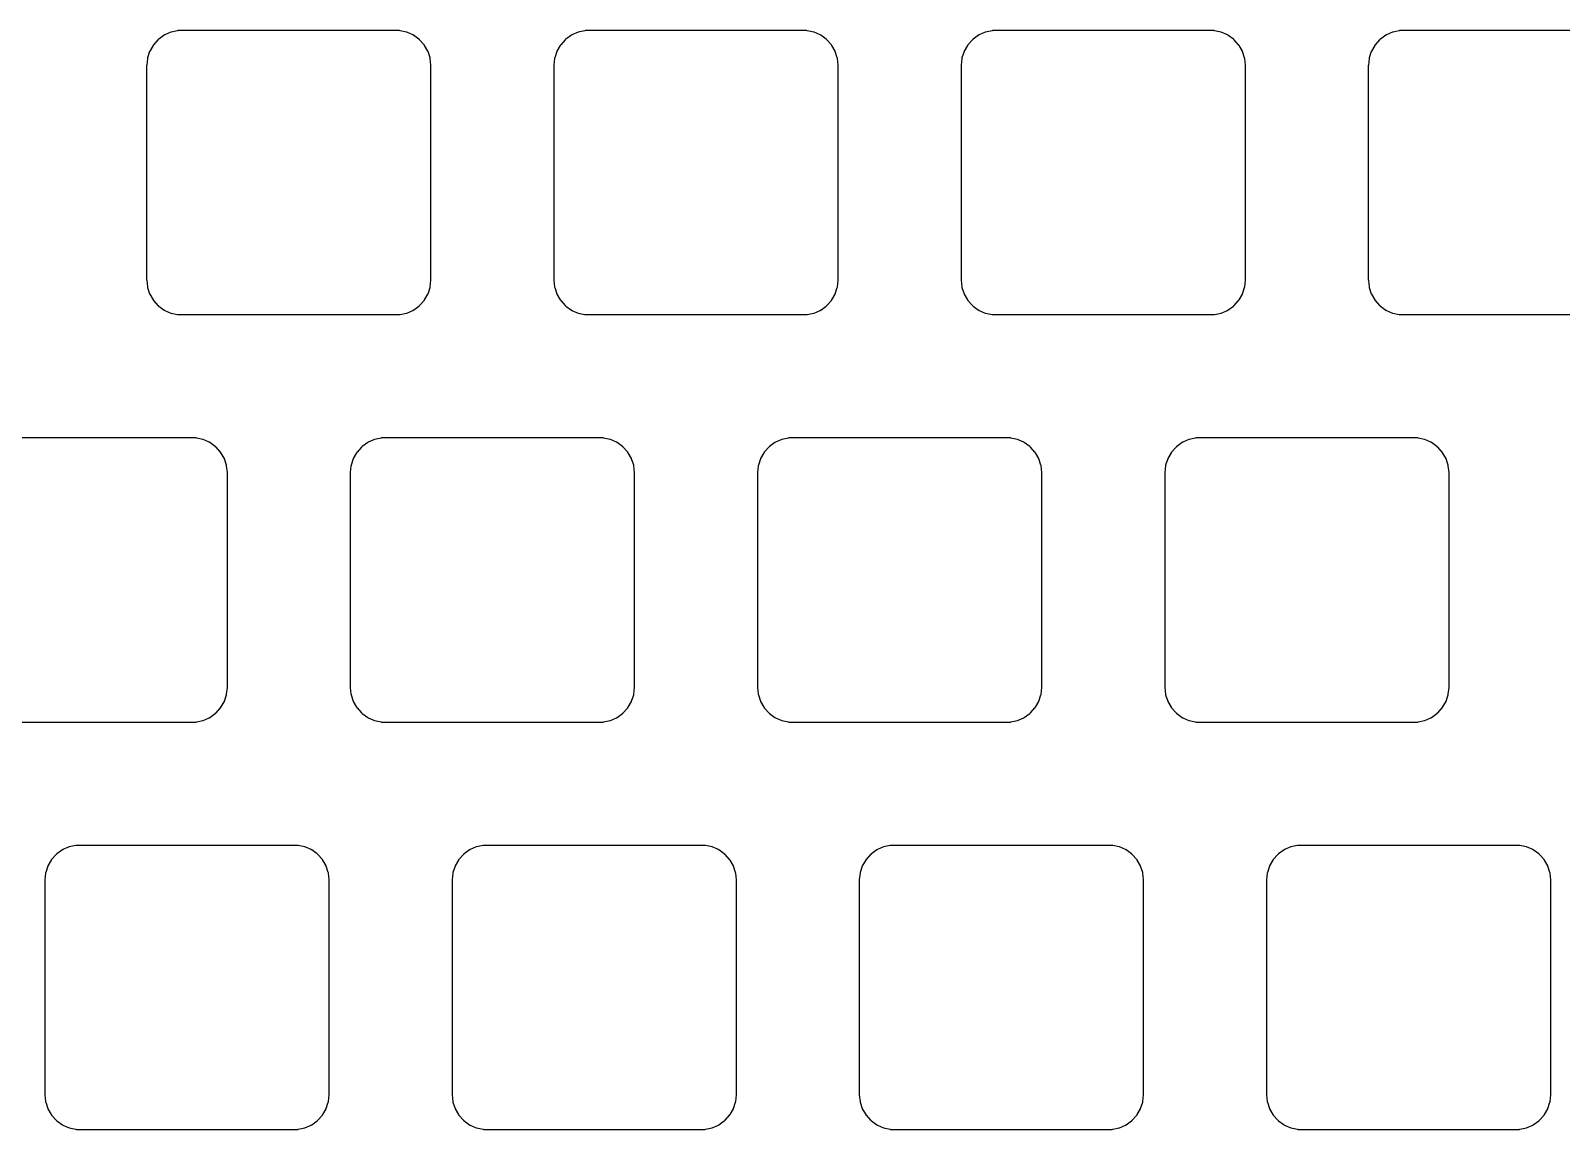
# Model space of a CAD drawing. Header units: metres. Extents: x -16 to 249, y -82 to 7.
# Drawn here: x 45 to 116.4, y -44.1 to 7.1 of the extents above; entities that cross this region are included whole.
import ezdxf

# ---------------------------------------------------------------- set-up
doc = ezdxf.new("R2010")
doc.units = ezdxf.units.M

msp = doc.modelspace()

# ---------------------------------------------------------------- linework, layer by layer
for p, q in [((50.6651, 6.43571), (50.5083, 6.16414)), ((50.6745, 6.45202), (50.6651, 6.43571)), ((50.679, 6.45977), (50.6745, 6.45202)), ((50.685, 6.46642), (50.679, 6.45977)), ((50.8948, 6.69945), (50.685, 6.46642)), ((50.9074, 6.71344), (50.8948, 6.69945)), ((50.9146, 6.7187), (50.9074, 6.71344)), ((50.9299, 6.72977), (50.9146, 6.7187)), ((51.1836, 6.91409), (50.9299, 6.72977)), ((51.2008, 6.92175), (51.1836, 6.91409)), ((51.2089, 6.92539), (51.2008, 6.92175)), ((51.4954, 7.05293), (51.2089, 6.92539)), ((51.5042, 7.05479), (51.4954, 7.05293)), ((51.8109, 7.11999), (51.5042, 7.05479)), ((51.8293, 7.12391), (51.8109, 7.11999)), ((62.1707, 7.12391), (51.8293, 7.12391)), ((62.1891, 7.11999), (62.1707, 7.12391)), ((62.4958, 7.05479), (62.1891, 7.11999)), ((62.5046, 7.05293), (62.4958, 7.05479)), ((62.7911, 6.92539), (62.5046, 7.05293)), ((62.7992, 6.92175), (62.7911, 6.92539)), ((62.8164, 6.91409), (62.7992, 6.92175)), ((63.0701, 6.72977), (62.8164, 6.91409)), ((63.0854, 6.7187), (63.0701, 6.72977)), ((63.0926, 6.71344), (63.0854, 6.7187)), ((63.1052, 6.69945), (63.0926, 6.71344)), ((63.315, 6.46642), (63.1052, 6.69945)), ((63.321, 6.45977), (63.315, 6.46642)), ((63.3255, 6.45202), (63.321, 6.45977)), ((63.3349, 6.43571), (63.3255, 6.45202)), ((63.4917, 6.16414), (63.3349, 6.43571)), ((69.6651, 6.43571), (69.5083, 6.16414)), ((69.6745, 6.45202), (69.6651, 6.43571)), ((69.679, 6.45977), (69.6745, 6.45202)), ((69.685, 6.46642), (69.679, 6.45977)), ((69.8948, 6.69945), (69.685, 6.46642)), ((69.9074, 6.71344), (69.8948, 6.69945)), ((69.9146, 6.7187), (69.9074, 6.71344)), ((69.9299, 6.72977), (69.9146, 6.7187)), ((70.1836, 6.91409), (69.9299, 6.72977)), ((70.2008, 6.92175), (70.1836, 6.91409)), ((70.2089, 6.92539), (70.2008, 6.92175)), ((70.4954, 7.05293), (70.2089, 6.92539)), ((70.5042, 7.05479), (70.4954, 7.05293)), ((70.8109, 7.11999), (70.5042, 7.05479)), ((70.8293, 7.12391), (70.8109, 7.11999)), ((81.1707, 7.12391), (70.8293, 7.12391)), ((81.1891, 7.11999), (81.1707, 7.12391)), ((81.4958, 7.05479), (81.1891, 7.11999)), ((81.5046, 7.05293), (81.4958, 7.05479)), ((81.7911, 6.92539), (81.5046, 7.05293)), ((81.7992, 6.92175), (81.7911, 6.92539)), ((81.8164, 6.91409), (81.7992, 6.92175)), ((82.0701, 6.72977), (81.8164, 6.91409)), ((82.0854, 6.7187), (82.0701, 6.72977)), ((82.0926, 6.71344), (82.0854, 6.7187)), ((82.1052, 6.69945), (82.0926, 6.71344)), ((82.315, 6.46642), (82.1052, 6.69945)), ((82.321, 6.45977), (82.315, 6.46642)), ((82.3255, 6.45202), (82.321, 6.45977)), ((82.3349, 6.43571), (82.3255, 6.45202)), ((82.4917, 6.16414), (82.3349, 6.43571)), ((88.6651, 6.43571), (88.5083, 6.16414)), ((88.6745, 6.45202), (88.6651, 6.43571)), ((88.679, 6.45977), (88.6745, 6.45202)), ((88.685, 6.46642), (88.679, 6.45977)), ((88.8948, 6.69945), (88.685, 6.46642)), ((88.9074, 6.71344), (88.8948, 6.69945)), ((88.9146, 6.7187), (88.9074, 6.71344)), ((88.9299, 6.72977), (88.9146, 6.7187)), ((89.1836, 6.91409), (88.9299, 6.72977)), ((89.2008, 6.92175), (89.1836, 6.91409)), ((89.2089, 6.92539), (89.2008, 6.92175)), ((89.4954, 7.05293), (89.2089, 6.92539)), ((89.5042, 7.05479), (89.4954, 7.05293)), ((89.8109, 7.11999), (89.5042, 7.05479)), ((89.8293, 7.12391), (89.8109, 7.11999)), ((100.171, 7.12391), (89.8293, 7.12391)), ((100.189, 7.11999), (100.171, 7.12391)), ((100.496, 7.05479), (100.189, 7.11999)), ((100.505, 7.05293), (100.496, 7.05479)), ((100.791, 6.92539), (100.505, 7.05293)), ((100.799, 6.92175), (100.791, 6.92539)), ((100.816, 6.91409), (100.799, 6.92175)), ((101.07, 6.72977), (100.816, 6.91409)), ((101.085, 6.7187), (101.07, 6.72977)), ((101.093, 6.71344), (101.085, 6.7187)), ((101.105, 6.69945), (101.093, 6.71344)), ((101.315, 6.46642), (101.105, 6.69945)), ((101.321, 6.45977), (101.315, 6.46642)), ((101.325, 6.45202), (101.321, 6.45977)), ((101.335, 6.43571), (101.325, 6.45202)), ((101.492, 6.16414), (101.335, 6.43571)), ((107.665, 6.43571), (107.508, 6.16414)), ((107.675, 6.45202), (107.665, 6.43571)), ((107.679, 6.45977), (107.675, 6.45202)), ((107.685, 6.46642), (107.679, 6.45977)), ((107.895, 6.69945), (107.685, 6.46642)), ((107.907, 6.71344), (107.895, 6.69945)), ((107.915, 6.7187), (107.907, 6.71344)), ((107.93, 6.72977), (107.915, 6.7187)), ((108.184, 6.91409), (107.93, 6.72977)), ((108.201, 6.92175), (108.184, 6.91409)), ((108.209, 6.92539), (108.201, 6.92175)), ((108.495, 7.05293), (108.209, 6.92539)), ((108.504, 7.05479), (108.495, 7.05293)), ((108.811, 7.11999), (108.504, 7.05479)), ((108.829, 7.12391), (108.811, 7.11999)), ((119.171, 7.12391), (108.829, 7.12391)), ((50.4009, 5.82077), (50.3681, 5.5089)), ((50.4028, 5.83949), (50.4009, 5.82077)), ((50.4086, 5.85739), (50.4028, 5.83949)), ((50.5056, 6.15563), (50.4086, 5.85739)), ((50.5083, 6.16414), (50.5056, 6.15563)), ((63.4944, 6.15563), (63.4917, 6.16414)), ((63.5914, 5.85739), (63.4944, 6.15563)), ((63.5972, 5.83949), (63.5914, 5.85739)), ((63.5991, 5.82077), (63.5972, 5.83949)), ((63.6319, 5.5089), (63.5991, 5.82077)), ((69.4009, 5.82077), (69.3681, 5.5089)), ((69.4028, 5.83949), (69.4009, 5.82077)), ((69.4086, 5.85739), (69.4028, 5.83949)), ((69.5056, 6.15563), (69.4086, 5.85739)), ((69.5083, 6.16414), (69.5056, 6.15563)), ((82.4944, 6.15563), (82.4917, 6.16414)), ((82.5914, 5.85739), (82.4944, 6.15563)), ((82.5972, 5.83949), (82.5914, 5.85739)), ((82.5991, 5.82077), (82.5972, 5.83949)), ((82.6319, 5.5089), (82.5991, 5.82077)), ((88.4009, 5.82077), (88.3681, 5.5089)), ((88.4028, 5.83949), (88.4009, 5.82077)), ((88.4086, 5.85739), (88.4028, 5.83949)), ((88.5056, 6.15563), (88.4086, 5.85739)), ((88.5083, 6.16414), (88.5056, 6.15563)), ((101.494, 6.15563), (101.492, 6.16414)), ((101.591, 5.85739), (101.494, 6.15563)), ((101.597, 5.83949), (101.591, 5.85739)), ((101.599, 5.82077), (101.597, 5.83949)), ((101.632, 5.5089), (101.599, 5.82077)), ((107.401, 5.82077), (107.368, 5.5089)), ((107.403, 5.83949), (107.401, 5.82077)), ((107.409, 5.85739), (107.403, 5.83949)), ((107.506, 6.15563), (107.409, 5.85739)), ((107.508, 6.16414), (107.506, 6.15563)), ((50.3681, 5.5089), (50.3671, 5.5)), ((50.3671, 5.5), (50.3671, -4.5)), ((63.6329, 5.5), (63.6319, 5.5089)), ((63.6329, -4.5), (63.6329, 5.5)), ((69.3681, 5.5089), (69.3671, 5.5)), ((69.3671, 5.5), (69.3671, -4.5)), ((82.6329, 5.5), (82.6319, 5.5089)), ((82.6329, -4.5), (82.6329, 5.5)), ((88.3681, 5.5089), (88.3671, 5.5)), ((88.3671, 5.5), (88.3671, -4.5)), ((101.633, 5.5), (101.632, 5.5089)), ((101.633, -4.5), (101.633, 5.5)), ((107.368, 5.5089), (107.367, 5.5)), ((107.367, 5.5), (107.367, -4.5)), ((50.3671, -4.5), (50.3681, -4.5089)), ((50.3681, -4.5089), (50.4009, -4.82077)), ((50.4009, -4.82077), (50.4028, -4.83949)), ((50.4028, -4.83949), (50.4086, -4.85739)), ((50.4086, -4.85739), (50.5056, -5.15563)), ((63.4944, -5.15563), (63.5914, -4.85739)), ((63.5914, -4.85739), (63.5972, -4.83949)), ((63.5972, -4.83949), (63.5991, -4.82077)), ((63.5991, -4.82077), (63.6319, -4.5089)), ((63.6319, -4.5089), (63.6329, -4.5)), ((69.3671, -4.5), (69.3681, -4.5089)), ((69.3681, -4.5089), (69.4009, -4.82077)), ((69.4009, -4.82077), (69.4028, -4.83949)), ((69.4028, -4.83949), (69.4086, -4.85739)), ((69.4086, -4.85739), (69.5056, -5.15563)), ((82.4944, -5.15563), (82.5914, -4.85739)), ((82.5914, -4.85739), (82.5972, -4.83949)), ((82.5972, -4.83949), (82.5991, -4.82077)), ((82.5991, -4.82077), (82.6319, -4.5089)), ((82.6319, -4.5089), (82.6329, -4.5)), ((88.3671, -4.5), (88.3681, -4.5089)), ((88.3681, -4.5089), (88.4009, -4.82077)), ((88.4009, -4.82077), (88.4028, -4.83949)), ((88.4028, -4.83949), (88.4086, -4.85739)), ((88.4086, -4.85739), (88.5056, -5.15563)), ((101.494, -5.15563), (101.591, -4.85739)), ((101.591, -4.85739), (101.597, -4.83949)), ((101.597, -4.83949), (101.599, -4.82077)), ((101.599, -4.82077), (101.632, -4.5089)), ((101.632, -4.5089), (101.633, -4.5)), ((107.367, -4.5), (107.368, -4.5089)), ((107.368, -4.5089), (107.401, -4.82077)), ((107.401, -4.82077), (107.403, -4.83949)), ((107.403, -4.83949), (107.409, -4.85739)), ((107.409, -4.85739), (107.506, -5.15563)), ((50.5056, -5.15563), (50.5083, -5.16414)), ((50.5083, -5.16414), (50.6651, -5.43571)), ((50.6651, -5.43571), (50.6745, -5.45202)), ((50.6745, -5.45202), (50.679, -5.45977)), ((50.679, -5.45977), (50.685, -5.46642)), ((50.685, -5.46642), (50.8948, -5.69945)), ((50.8948, -5.69945), (50.9074, -5.71344)), ((50.9074, -5.71344), (50.9146, -5.7187)), ((63.0854, -5.7187), (63.0926, -5.71344)), ((63.0926, -5.71344), (63.1052, -5.69945)), ((63.1052, -5.69945), (63.315, -5.46642)), ((63.315, -5.46642), (63.321, -5.45977)), ((63.321, -5.45977), (63.3255, -5.45202)), ((63.3255, -5.45202), (63.3349, -5.43571)), ((63.3349, -5.43571), (63.4917, -5.16414)), ((63.4917, -5.16414), (63.4944, -5.15563)), ((69.5056, -5.15563), (69.5083, -5.16414)), ((69.5083, -5.16414), (69.6651, -5.43571)), ((69.6651, -5.43571), (69.6745, -5.45202)), ((69.6745, -5.45202), (69.679, -5.45977)), ((69.679, -5.45977), (69.685, -5.46642)), ((69.685, -5.46642), (69.8948, -5.69945)), ((69.8948, -5.69945), (69.9074, -5.71344)), ((69.9074, -5.71344), (69.9146, -5.7187)), ((82.0854, -5.7187), (82.0926, -5.71344)), ((82.0926, -5.71344), (82.1052, -5.69945)), ((82.1052, -5.69945), (82.315, -5.46642)), ((82.315, -5.46642), (82.321, -5.45977)), ((82.321, -5.45977), (82.3255, -5.45202)), ((82.3255, -5.45202), (82.3349, -5.43571)), ((82.3349, -5.43571), (82.4917, -5.16414)), ((82.4917, -5.16414), (82.4944, -5.15563)), ((88.5056, -5.15563), (88.5083, -5.16414)), ((88.5083, -5.16414), (88.6651, -5.43571)), ((88.6651, -5.43571), (88.6745, -5.45202)), ((88.6745, -5.45202), (88.679, -5.45977)), ((88.679, -5.45977), (88.685, -5.46642)), ((88.685, -5.46642), (88.8948, -5.69945)), ((88.8948, -5.69945), (88.9074, -5.71344)), ((88.9074, -5.71344), (88.9146, -5.7187)), ((101.085, -5.7187), (101.093, -5.71344)), ((101.093, -5.71344), (101.105, -5.69945)), ((101.105, -5.69945), (101.315, -5.46642)), ((101.315, -5.46642), (101.321, -5.45977)), ((101.321, -5.45977), (101.325, -5.45202)), ((101.325, -5.45202), (101.335, -5.43571)), ((101.335, -5.43571), (101.492, -5.16414)), ((101.492, -5.16414), (101.494, -5.15563)), ((107.506, -5.15563), (107.508, -5.16414)), ((107.508, -5.16414), (107.665, -5.43571)), ((107.665, -5.43571), (107.675, -5.45202)), ((107.675, -5.45202), (107.679, -5.45977)), ((107.679, -5.45977), (107.685, -5.46642)), ((107.685, -5.46642), (107.895, -5.69945)), ((107.895, -5.69945), (107.907, -5.71344)), ((107.907, -5.71344), (107.915, -5.7187)), ((50.9146, -5.7187), (50.9299, -5.72977)), ((50.9299, -5.72977), (51.1836, -5.91409)), ((51.1836, -5.91409), (51.2008, -5.92175)), ((51.2008, -5.92175), (51.2089, -5.92539)), ((51.2089, -5.92539), (51.4954, -6.05293)), ((51.4954, -6.05293), (51.5042, -6.05479)), ((51.5042, -6.05479), (51.8109, -6.11999)), ((51.8109, -6.11999), (51.8293, -6.12391)), ((51.8293, -6.12391), (62.1707, -6.12391)), ((62.1707, -6.12391), (62.1891, -6.11999)), ((62.1891, -6.11999), (62.4958, -6.05479)), ((62.4958, -6.05479), (62.5046, -6.05293)), ((62.5046, -6.05293), (62.7911, -5.92539)), ((62.7911, -5.92539), (62.7992, -5.92175)), ((62.7992, -5.92175), (62.8164, -5.91409)), ((62.8164, -5.91409), (63.0701, -5.72977)), ((63.0701, -5.72977), (63.0854, -5.7187)), ((69.9146, -5.7187), (69.9299, -5.72977)), ((69.9299, -5.72977), (70.1836, -5.91409)), ((70.1836, -5.91409), (70.2008, -5.92175)), ((70.2008, -5.92175), (70.2089, -5.92539)), ((70.2089, -5.92539), (70.4954, -6.05293)), ((70.4954, -6.05293), (70.5042, -6.05479)), ((70.5042, -6.05479), (70.8109, -6.11999)), ((70.8109, -6.11999), (70.8293, -6.12391)), ((70.8293, -6.12391), (81.1707, -6.12391)), ((81.1707, -6.12391), (81.1891, -6.11999)), ((81.1891, -6.11999), (81.4958, -6.05479)), ((81.4958, -6.05479), (81.5046, -6.05293)), ((81.5046, -6.05293), (81.7911, -5.92539)), ((81.7911, -5.92539), (81.7992, -5.92175)), ((81.7992, -5.92175), (81.8164, -5.91409)), ((81.8164, -5.91409), (82.0701, -5.72977)), ((82.0701, -5.72977), (82.0854, -5.7187)), ((88.9146, -5.7187), (88.9299, -5.72977)), ((88.9299, -5.72977), (89.1836, -5.91409)), ((89.1836, -5.91409), (89.2008, -5.92175)), ((89.2008, -5.92175), (89.2089, -5.92539)), ((89.2089, -5.92539), (89.4954, -6.05293)), ((89.4954, -6.05293), (89.5042, -6.05479)), ((89.5042, -6.05479), (89.8109, -6.11999)), ((89.8109, -6.11999), (89.8293, -6.12391)), ((89.8293, -6.12391), (100.171, -6.12391)), ((100.171, -6.12391), (100.189, -6.11999)), ((100.189, -6.11999), (100.496, -6.05479)), ((100.496, -6.05479), (100.505, -6.05293)), ((100.505, -6.05293), (100.791, -5.92539)), ((100.791, -5.92539), (100.799, -5.92175)), ((100.799, -5.92175), (100.816, -5.91409)), ((100.816, -5.91409), (101.07, -5.72977)), ((101.07, -5.72977), (101.085, -5.7187)), ((107.915, -5.7187), (107.93, -5.72977)), ((107.93, -5.72977), (108.184, -5.91409)), ((108.184, -5.91409), (108.201, -5.92175)), ((108.201, -5.92175), (108.209, -5.92539)), ((108.209, -5.92539), (108.495, -6.05293)), ((108.495, -6.05293), (108.504, -6.05479)), ((108.504, -6.05479), (108.811, -6.11999)), ((108.811, -6.11999), (108.829, -6.12391)), ((108.829, -6.12391), (119.171, -6.12391)), ((52.6707, -11.8761), (42.3293, -11.8761)), ((52.6891, -11.88), (52.6707, -11.8761)), ((52.9958, -11.9452), (52.6891, -11.88)), ((53.0046, -11.9471), (52.9958, -11.9452)), ((53.2911, -12.0746), (53.0046, -11.9471)), ((53.2992, -12.0783), (53.2911, -12.0746)), ((53.3164, -12.0859), (53.2992, -12.0783)), ((53.5701, -12.2702), (53.3164, -12.0859)), ((60.6836, -12.0859), (60.4299, -12.2702)), ((60.7008, -12.0783), (60.6836, -12.0859)), ((60.7089, -12.0746), (60.7008, -12.0783)), ((60.9954, -11.9471), (60.7089, -12.0746)), ((61.0042, -11.9452), (60.9954, -11.9471)), ((61.3109, -11.88), (61.0042, -11.9452)), ((61.3293, -11.8761), (61.3109, -11.88)), ((71.6707, -11.8761), (61.3293, -11.8761)), ((71.6891, -11.88), (71.6707, -11.8761)), ((71.9958, -11.9452), (71.6891, -11.88)), ((72.0046, -11.9471), (71.9958, -11.9452)), ((72.2911, -12.0746), (72.0046, -11.9471)), ((72.2992, -12.0783), (72.2911, -12.0746)), ((72.3164, -12.0859), (72.2992, -12.0783)), ((72.5701, -12.2702), (72.3164, -12.0859)), ((79.6836, -12.0859), (79.4299, -12.2702)), ((79.7008, -12.0783), (79.6836, -12.0859)), ((79.7089, -12.0746), (79.7008, -12.0783)), ((79.9954, -11.9471), (79.7089, -12.0746)), ((80.0042, -11.9452), (79.9954, -11.9471)), ((80.3109, -11.88), (80.0042, -11.9452)), ((80.3293, -11.8761), (80.3109, -11.88)), ((90.6707, -11.8761), (80.3293, -11.8761)), ((90.6891, -11.88), (90.6707, -11.8761)), ((90.9958, -11.9452), (90.6891, -11.88)), ((91.0046, -11.9471), (90.9958, -11.9452)), ((91.2911, -12.0746), (91.0046, -11.9471)), ((91.2992, -12.0783), (91.2911, -12.0746)), ((91.3164, -12.0859), (91.2992, -12.0783)), ((91.5701, -12.2702), (91.3164, -12.0859)), ((98.6836, -12.0859), (98.4299, -12.2702)), ((98.7008, -12.0783), (98.6836, -12.0859)), ((98.7089, -12.0746), (98.7008, -12.0783)), ((98.9954, -11.9471), (98.7089, -12.0746)), ((99.0042, -11.9452), (98.9954, -11.9471)), ((99.3109, -11.88), (99.0042, -11.9452)), ((99.3293, -11.8761), (99.3109, -11.88)), ((109.671, -11.8761), (99.3293, -11.8761)), ((109.689, -11.88), (109.671, -11.8761)), ((109.996, -11.9452), (109.689, -11.88)), ((110.005, -11.9471), (109.996, -11.9452)), ((110.291, -12.0746), (110.005, -11.9471)), ((110.299, -12.0783), (110.291, -12.0746)), ((110.316, -12.0859), (110.299, -12.0783)), ((110.57, -12.2702), (110.316, -12.0859)), ((53.5854, -12.2813), (53.5701, -12.2702)), ((53.5926, -12.2866), (53.5854, -12.2813)), ((53.6052, -12.3005), (53.5926, -12.2866)), ((53.815, -12.5336), (53.6052, -12.3005)), ((53.821, -12.5402), (53.815, -12.5336)), ((53.8255, -12.548), (53.821, -12.5402)), ((53.8349, -12.5643), (53.8255, -12.548)), ((53.9917, -12.8359), (53.8349, -12.5643)), ((53.9944, -12.8444), (53.9917, -12.8359)), ((54.0914, -13.1426), (53.9944, -12.8444)), ((60.0056, -12.8444), (59.9086, -13.1426)), ((60.0083, -12.8359), (60.0056, -12.8444)), ((60.1651, -12.5643), (60.0083, -12.8359)), ((60.1745, -12.548), (60.1651, -12.5643)), ((60.179, -12.5402), (60.1745, -12.548)), ((60.185, -12.5336), (60.179, -12.5402)), ((60.3948, -12.3005), (60.185, -12.5336)), ((60.4074, -12.2866), (60.3948, -12.3005)), ((60.4146, -12.2813), (60.4074, -12.2866)), ((60.4299, -12.2702), (60.4146, -12.2813)), ((72.5854, -12.2813), (72.5701, -12.2702)), ((72.5926, -12.2866), (72.5854, -12.2813)), ((72.6052, -12.3005), (72.5926, -12.2866)), ((72.815, -12.5336), (72.6052, -12.3005)), ((72.821, -12.5402), (72.815, -12.5336)), ((72.8255, -12.548), (72.821, -12.5402)), ((72.8349, -12.5643), (72.8255, -12.548)), ((72.9917, -12.8359), (72.8349, -12.5643)), ((72.9944, -12.8444), (72.9917, -12.8359)), ((73.0914, -13.1426), (72.9944, -12.8444)), ((79.0056, -12.8444), (78.9086, -13.1426)), ((79.0083, -12.8359), (79.0056, -12.8444)), ((79.1651, -12.5643), (79.0083, -12.8359)), ((79.1745, -12.548), (79.1651, -12.5643)), ((79.179, -12.5402), (79.1745, -12.548)), ((79.185, -12.5336), (79.179, -12.5402)), ((79.3948, -12.3005), (79.185, -12.5336)), ((79.4074, -12.2866), (79.3948, -12.3005)), ((79.4146, -12.2813), (79.4074, -12.2866)), ((79.4299, -12.2702), (79.4146, -12.2813)), ((91.5854, -12.2813), (91.5701, -12.2702)), ((91.5926, -12.2866), (91.5854, -12.2813)), ((91.6052, -12.3005), (91.5926, -12.2866)), ((91.815, -12.5336), (91.6052, -12.3005)), ((91.821, -12.5402), (91.815, -12.5336)), ((91.8255, -12.548), (91.821, -12.5402)), ((91.8349, -12.5643), (91.8255, -12.548)), ((91.9917, -12.8359), (91.8349, -12.5643)), ((91.9944, -12.8444), (91.9917, -12.8359)), ((92.0914, -13.1426), (91.9944, -12.8444)), ((98.0056, -12.8444), (97.9086, -13.1426)), ((98.0083, -12.8359), (98.0056, -12.8444)), ((98.1651, -12.5643), (98.0083, -12.8359)), ((98.1745, -12.548), (98.1651, -12.5643)), ((98.179, -12.5402), (98.1745, -12.548)), ((98.185, -12.5336), (98.179, -12.5402)), ((98.3948, -12.3005), (98.185, -12.5336)), ((98.4074, -12.2866), (98.3948, -12.3005)), ((98.4146, -12.2813), (98.4074, -12.2866)), ((98.4299, -12.2702), (98.4146, -12.2813)), ((110.585, -12.2813), (110.57, -12.2702)), ((110.593, -12.2866), (110.585, -12.2813)), ((110.605, -12.3005), (110.593, -12.2866)), ((110.815, -12.5336), (110.605, -12.3005)), ((110.821, -12.5402), (110.815, -12.5336)), ((110.825, -12.548), (110.821, -12.5402)), ((110.835, -12.5643), (110.825, -12.548)), ((110.992, -12.8359), (110.835, -12.5643)), ((110.994, -12.8444), (110.992, -12.8359)), ((111.091, -13.1426), (110.994, -12.8444)), ((54.0972, -13.1605), (54.0914, -13.1426)), ((54.0991, -13.1792), (54.0972, -13.1605)), ((54.1319, -13.4911), (54.0991, -13.1792)), ((54.1329, -13.5), (54.1319, -13.4911)), ((54.1329, -23.5), (54.1329, -13.5)), ((59.8681, -13.4911), (59.8671, -13.5)), ((59.8671, -13.5), (59.8671, -23.5)), ((59.9009, -13.1792), (59.8681, -13.4911)), ((59.9028, -13.1605), (59.9009, -13.1792)), ((59.9086, -13.1426), (59.9028, -13.1605)), ((73.0972, -13.1605), (73.0914, -13.1426)), ((73.0991, -13.1792), (73.0972, -13.1605)), ((73.1319, -13.4911), (73.0991, -13.1792)), ((73.1329, -13.5), (73.1319, -13.4911)), ((73.1329, -23.5), (73.1329, -13.5)), ((78.8681, -13.4911), (78.8671, -13.5)), ((78.8671, -13.5), (78.8671, -23.5)), ((78.9009, -13.1792), (78.8681, -13.4911)), ((78.9028, -13.1605), (78.9009, -13.1792)), ((78.9086, -13.1426), (78.9028, -13.1605)), ((92.0972, -13.1605), (92.0914, -13.1426)), ((92.0991, -13.1792), (92.0972, -13.1605)), ((92.1319, -13.4911), (92.0991, -13.1792)), ((92.1329, -13.5), (92.1319, -13.4911)), ((92.1329, -23.5), (92.1329, -13.5)), ((97.8681, -13.4911), (97.8671, -13.5)), ((97.8671, -13.5), (97.8671, -23.5)), ((97.9009, -13.1792), (97.8681, -13.4911)), ((97.9028, -13.1605), (97.9009, -13.1792)), ((97.9086, -13.1426), (97.9028, -13.1605)), ((111.097, -13.1605), (111.091, -13.1426)), ((111.099, -13.1792), (111.097, -13.1605)), ((111.132, -13.4911), (111.099, -13.1792)), ((111.133, -13.5), (111.132, -13.4911)), ((111.133, -23.5), (111.133, -13.5)), ((54.0991, -23.8208), (54.1319, -23.5089)), ((54.1319, -23.5089), (54.1329, -23.5)), ((59.8671, -23.5), (59.8681, -23.5089)), ((59.8681, -23.5089), (59.9009, -23.8208)), ((73.0991, -23.8208), (73.1319, -23.5089)), ((73.1319, -23.5089), (73.1329, -23.5)), ((78.8671, -23.5), (78.8681, -23.5089)), ((78.8681, -23.5089), (78.9009, -23.8208)), ((92.0991, -23.8208), (92.1319, -23.5089)), ((92.1319, -23.5089), (92.1329, -23.5)), ((97.8671, -23.5), (97.8681, -23.5089)), ((97.8681, -23.5089), (97.9009, -23.8208)), ((111.099, -23.8208), (111.132, -23.5089)), ((111.132, -23.5089), (111.133, -23.5)), ((53.8349, -24.4357), (53.9917, -24.1641)), ((53.9917, -24.1641), (53.9944, -24.1556)), ((53.9944, -24.1556), (54.0914, -23.8574)), ((54.0914, -23.8574), (54.0972, -23.8395)), ((54.0972, -23.8395), (54.0991, -23.8208)), ((59.9009, -23.8208), (59.9028, -23.8395)), ((59.9028, -23.8395), (59.9086, -23.8574)), ((59.9086, -23.8574), (60.0056, -24.1556)), ((60.0056, -24.1556), (60.0083, -24.1641)), ((60.0083, -24.1641), (60.1651, -24.4357)), ((72.8349, -24.4357), (72.9917, -24.1641)), ((72.9917, -24.1641), (72.9944, -24.1556)), ((72.9944, -24.1556), (73.0914, -23.8574)), ((73.0914, -23.8574), (73.0972, -23.8395)), ((73.0972, -23.8395), (73.0991, -23.8208)), ((78.9009, -23.8208), (78.9028, -23.8395)), ((78.9028, -23.8395), (78.9086, -23.8574)), ((78.9086, -23.8574), (79.0056, -24.1556)), ((79.0056, -24.1556), (79.0083, -24.1641)), ((79.0083, -24.1641), (79.1651, -24.4357)), ((91.8349, -24.4357), (91.9917, -24.1641)), ((91.9917, -24.1641), (91.9944, -24.1556)), ((91.9944, -24.1556), (92.0914, -23.8574)), ((92.0914, -23.8574), (92.0972, -23.8395)), ((92.0972, -23.8395), (92.0991, -23.8208)), ((97.9009, -23.8208), (97.9028, -23.8395)), ((97.9028, -23.8395), (97.9086, -23.8574)), ((97.9086, -23.8574), (98.0056, -24.1556)), ((98.0056, -24.1556), (98.0083, -24.1641)), ((98.0083, -24.1641), (98.1651, -24.4357)), ((110.835, -24.4357), (110.992, -24.1641)), ((110.992, -24.1641), (110.994, -24.1556)), ((110.994, -24.1556), (111.091, -23.8574)), ((111.091, -23.8574), (111.097, -23.8395)), ((111.097, -23.8395), (111.099, -23.8208)), ((53.0046, -25.0529), (53.2911, -24.9254)), ((53.2911, -24.9254), (53.2992, -24.9217)), ((53.2992, -24.9217), (53.3164, -24.9141)), ((53.3164, -24.9141), (53.5701, -24.7298)), ((53.5701, -24.7298), (53.5854, -24.7187)), ((53.5854, -24.7187), (53.5926, -24.7134)), ((53.5926, -24.7134), (53.6052, -24.6995)), ((53.6052, -24.6995), (53.815, -24.4664)), ((53.815, -24.4664), (53.821, -24.4598)), ((53.821, -24.4598), (53.8255, -24.452)), ((53.8255, -24.452), (53.8349, -24.4357)), ((60.1651, -24.4357), (60.1745, -24.452)), ((60.1745, -24.452), (60.179, -24.4598)), ((60.179, -24.4598), (60.185, -24.4664)), ((60.185, -24.4664), (60.3948, -24.6995)), ((60.3948, -24.6995), (60.4074, -24.7134)), ((60.4074, -24.7134), (60.4146, -24.7187)), ((60.4146, -24.7187), (60.4299, -24.7298)), ((60.4299, -24.7298), (60.6836, -24.9141)), ((60.6836, -24.9141), (60.7008, -24.9217)), ((60.7008, -24.9217), (60.7089, -24.9254)), ((60.7089, -24.9254), (60.9954, -25.0529)), ((72.0046, -25.0529), (72.2911, -24.9254)), ((72.2911, -24.9254), (72.2992, -24.9217)), ((72.2992, -24.9217), (72.3164, -24.9141)), ((72.3164, -24.9141), (72.5701, -24.7298)), ((72.5701, -24.7298), (72.5854, -24.7187)), ((72.5854, -24.7187), (72.5926, -24.7134)), ((72.5926, -24.7134), (72.6052, -24.6995)), ((72.6052, -24.6995), (72.815, -24.4664)), ((72.815, -24.4664), (72.821, -24.4598)), ((72.821, -24.4598), (72.8255, -24.452)), ((72.8255, -24.452), (72.8349, -24.4357)), ((79.1651, -24.4357), (79.1745, -24.452)), ((79.1745, -24.452), (79.179, -24.4598)), ((79.179, -24.4598), (79.185, -24.4664)), ((79.185, -24.4664), (79.3948, -24.6995)), ((79.3948, -24.6995), (79.4074, -24.7134)), ((79.4074, -24.7134), (79.4146, -24.7187)), ((79.4146, -24.7187), (79.4299, -24.7298)), ((79.4299, -24.7298), (79.6836, -24.9141)), ((79.6836, -24.9141), (79.7008, -24.9217)), ((79.7008, -24.9217), (79.7089, -24.9254)), ((79.7089, -24.9254), (79.9954, -25.0529)), ((91.0046, -25.0529), (91.2911, -24.9254)), ((91.2911, -24.9254), (91.2992, -24.9217)), ((91.2992, -24.9217), (91.3164, -24.9141)), ((91.3164, -24.9141), (91.5701, -24.7298)), ((91.5701, -24.7298), (91.5854, -24.7187)), ((91.5854, -24.7187), (91.5926, -24.7134)), ((91.5926, -24.7134), (91.6052, -24.6995)), ((91.6052, -24.6995), (91.815, -24.4664)), ((91.815, -24.4664), (91.821, -24.4598)), ((91.821, -24.4598), (91.8255, -24.452)), ((91.8255, -24.452), (91.8349, -24.4357)), ((98.1651, -24.4357), (98.1745, -24.452)), ((98.1745, -24.452), (98.179, -24.4598)), ((98.179, -24.4598), (98.185, -24.4664)), ((98.185, -24.4664), (98.3948, -24.6995)), ((98.3948, -24.6995), (98.4074, -24.7134)), ((98.4074, -24.7134), (98.4146, -24.7187)), ((98.4146, -24.7187), (98.4299, -24.7298)), ((98.4299, -24.7298), (98.6836, -24.9141)), ((98.6836, -24.9141), (98.7008, -24.9217)), ((98.7008, -24.9217), (98.7089, -24.9254)), ((98.7089, -24.9254), (98.9954, -25.0529)), ((110.005, -25.0529), (110.291, -24.9254)), ((110.291, -24.9254), (110.299, -24.9217)), ((110.299, -24.9217), (110.316, -24.9141)), ((110.316, -24.9141), (110.57, -24.7298)), ((110.57, -24.7298), (110.585, -24.7187)), ((110.585, -24.7187), (110.593, -24.7134)), ((110.593, -24.7134), (110.605, -24.6995)), ((110.605, -24.6995), (110.815, -24.4664)), ((110.815, -24.4664), (110.821, -24.4598)), ((110.821, -24.4598), (110.825, -24.452)), ((110.825, -24.452), (110.835, -24.4357)), ((42.3293, -25.1239), (52.6707, -25.1239)), ((52.6707, -25.1239), (52.6891, -25.12)), ((52.6891, -25.12), (52.9958, -25.0548)), ((52.9958, -25.0548), (53.0046, -25.0529)), ((60.9954, -25.0529), (61.0042, -25.0548)), ((61.0042, -25.0548), (61.3109, -25.12)), ((61.3109, -25.12), (61.3293, -25.1239)), ((61.3293, -25.1239), (71.6707, -25.1239)), ((71.6707, -25.1239), (71.6891, -25.12)), ((71.6891, -25.12), (71.9958, -25.0548)), ((71.9958, -25.0548), (72.0046, -25.0529)), ((79.9954, -25.0529), (80.0042, -25.0548)), ((80.0042, -25.0548), (80.3109, -25.12)), ((80.3109, -25.12), (80.3293, -25.1239)), ((80.3293, -25.1239), (90.6707, -25.1239)), ((90.6707, -25.1239), (90.6891, -25.12)), ((90.6891, -25.12), (90.9958, -25.0548)), ((90.9958, -25.0548), (91.0046, -25.0529)), ((98.9954, -25.0529), (99.0042, -25.0548)), ((99.0042, -25.0548), (99.3109, -25.12)), ((99.3109, -25.12), (99.3293, -25.1239)), ((99.3293, -25.1239), (109.671, -25.1239)), ((109.671, -25.1239), (109.689, -25.12)), ((109.689, -25.12), (109.996, -25.0548)), ((109.996, -25.0548), (110.005, -25.0529)), ((46.1448, -31.3005), (45.935, -31.5336)), ((46.1574, -31.2866), (46.1448, -31.3005)), ((46.1646, -31.2813), (46.1574, -31.2866)), ((46.1799, -31.2702), (46.1646, -31.2813)), ((46.4336, -31.0859), (46.1799, -31.2702)), ((46.4508, -31.0783), (46.4336, -31.0859)), ((46.4589, -31.0746), (46.4508, -31.0783)), ((46.7454, -30.9471), (46.4589, -31.0746)), ((46.7542, -30.9452), (46.7454, -30.9471)), ((47.0609, -30.88), (46.7542, -30.9452)), ((47.0793, -30.8761), (47.0609, -30.88)), ((57.4207, -30.8761), (47.0793, -30.8761)), ((57.4391, -30.88), (57.4207, -30.8761)), ((57.7458, -30.9452), (57.4391, -30.88)), ((57.7546, -30.9471), (57.7458, -30.9452)), ((58.0411, -31.0746), (57.7546, -30.9471)), ((58.0492, -31.0783), (58.0411, -31.0746)), ((58.0664, -31.0859), (58.0492, -31.0783)), ((58.3201, -31.2702), (58.0664, -31.0859)), ((58.3354, -31.2813), (58.3201, -31.2702)), ((58.3426, -31.2866), (58.3354, -31.2813)), ((58.3552, -31.3005), (58.3426, -31.2866)), ((58.565, -31.5336), (58.3552, -31.3005)), ((65.1448, -31.3005), (64.935, -31.5336)), ((65.1574, -31.2866), (65.1448, -31.3005)), ((65.1646, -31.2813), (65.1574, -31.2866)), ((65.1799, -31.2702), (65.1646, -31.2813)), ((65.4336, -31.0859), (65.1799, -31.2702)), ((65.4508, -31.0783), (65.4336, -31.0859)), ((65.4589, -31.0746), (65.4508, -31.0783)), ((65.7454, -30.9471), (65.4589, -31.0746)), ((65.7542, -30.9452), (65.7454, -30.9471)), ((66.0609, -30.88), (65.7542, -30.9452)), ((66.0793, -30.8761), (66.0609, -30.88)), ((76.4207, -30.8761), (66.0793, -30.8761)), ((76.4391, -30.88), (76.4207, -30.8761)), ((76.7458, -30.9452), (76.4391, -30.88)), ((76.7546, -30.9471), (76.7458, -30.9452)), ((77.0411, -31.0746), (76.7546, -30.9471)), ((77.0492, -31.0783), (77.0411, -31.0746)), ((77.0664, -31.0859), (77.0492, -31.0783)), ((77.3201, -31.2702), (77.0664, -31.0859)), ((77.3354, -31.2813), (77.3201, -31.2702)), ((77.3426, -31.2866), (77.3354, -31.2813)), ((77.3552, -31.3005), (77.3426, -31.2866)), ((77.565, -31.5336), (77.3552, -31.3005)), ((84.1448, -31.3005), (83.935, -31.5336)), ((84.1574, -31.2866), (84.1448, -31.3005)), ((84.1646, -31.2813), (84.1574, -31.2866)), ((84.1799, -31.2702), (84.1646, -31.2813)), ((84.4336, -31.0859), (84.1799, -31.2702)), ((84.4508, -31.0783), (84.4336, -31.0859)), ((84.4589, -31.0746), (84.4508, -31.0783)), ((84.7454, -30.9471), (84.4589, -31.0746)), ((84.7542, -30.9452), (84.7454, -30.9471)), ((85.0609, -30.88), (84.7542, -30.9452)), ((85.0793, -30.8761), (85.0609, -30.88)), ((95.4207, -30.8761), (85.0793, -30.8761)), ((95.4391, -30.88), (95.4207, -30.8761)), ((95.7458, -30.9452), (95.4391, -30.88)), ((95.7546, -30.9471), (95.7458, -30.9452)), ((96.0411, -31.0746), (95.7546, -30.9471)), ((96.0492, -31.0783), (96.0411, -31.0746)), ((96.0664, -31.0859), (96.0492, -31.0783)), ((96.3201, -31.2702), (96.0664, -31.0859)), ((96.3354, -31.2813), (96.3201, -31.2702)), ((96.3426, -31.2866), (96.3354, -31.2813)), ((96.3552, -31.3005), (96.3426, -31.2866)), ((96.565, -31.5336), (96.3552, -31.3005)), ((103.145, -31.3005), (102.935, -31.5336)), ((103.157, -31.2866), (103.145, -31.3005)), ((103.165, -31.2813), (103.157, -31.2866)), ((103.18, -31.2702), (103.165, -31.2813)), ((103.434, -31.0859), (103.18, -31.2702)), ((103.451, -31.0783), (103.434, -31.0859)), ((103.459, -31.0746), (103.451, -31.0783)), ((103.745, -30.9471), (103.459, -31.0746)), ((103.754, -30.9452), (103.745, -30.9471)), ((104.061, -30.88), (103.754, -30.9452)), ((104.079, -30.8761), (104.061, -30.88)), ((114.421, -30.8761), (104.079, -30.8761)), ((114.439, -30.88), (114.421, -30.8761)), ((114.746, -30.9452), (114.439, -30.88)), ((114.755, -30.9471), (114.746, -30.9452)), ((115.041, -31.0746), (114.755, -30.9471)), ((115.049, -31.0783), (115.041, -31.0746)), ((115.066, -31.0859), (115.049, -31.0783)), ((115.32, -31.2702), (115.066, -31.0859)), ((115.335, -31.2813), (115.32, -31.2702)), ((115.343, -31.2866), (115.335, -31.2813)), ((115.355, -31.3005), (115.343, -31.2866)), ((115.565, -31.5336), (115.355, -31.3005)), ((45.7556, -31.8444), (45.6586, -32.1426)), ((45.7583, -31.8359), (45.7556, -31.8444)), ((45.9151, -31.5643), (45.7583, -31.8359)), ((45.9245, -31.548), (45.9151, -31.5643)), ((45.929, -31.5402), (45.9245, -31.548)), ((45.935, -31.5336), (45.929, -31.5402)), ((58.571, -31.5402), (58.565, -31.5336)), ((58.5755, -31.548), (58.571, -31.5402)), ((58.5849, -31.5643), (58.5755, -31.548)), ((58.7417, -31.8359), (58.5849, -31.5643)), ((58.7444, -31.8444), (58.7417, -31.8359)), ((58.8414, -32.1426), (58.7444, -31.8444)), ((64.7556, -31.8444), (64.6586, -32.1426)), ((64.7583, -31.8359), (64.7556, -31.8444)), ((64.9151, -31.5643), (64.7583, -31.8359)), ((64.9245, -31.548), (64.9151, -31.5643)), ((64.929, -31.5402), (64.9245, -31.548)), ((64.935, -31.5336), (64.929, -31.5402)), ((77.571, -31.5402), (77.565, -31.5336)), ((77.5755, -31.548), (77.571, -31.5402)), ((77.5849, -31.5643), (77.5755, -31.548)), ((77.7417, -31.8359), (77.5849, -31.5643)), ((77.7444, -31.8444), (77.7417, -31.8359)), ((77.8414, -32.1426), (77.7444, -31.8444)), ((83.7556, -31.8444), (83.6586, -32.1426)), ((83.7583, -31.8359), (83.7556, -31.8444)), ((83.9151, -31.5643), (83.7583, -31.8359)), ((83.9245, -31.548), (83.9151, -31.5643)), ((83.929, -31.5402), (83.9245, -31.548)), ((83.935, -31.5336), (83.929, -31.5402)), ((96.571, -31.5402), (96.565, -31.5336)), ((96.5755, -31.548), (96.571, -31.5402)), ((96.5849, -31.5643), (96.5755, -31.548)), ((96.7417, -31.8359), (96.5849, -31.5643)), ((96.7444, -31.8444), (96.7417, -31.8359)), ((96.8414, -32.1426), (96.7444, -31.8444)), ((102.756, -31.8444), (102.659, -32.1426)), ((102.758, -31.8359), (102.756, -31.8444)), ((102.915, -31.5643), (102.758, -31.8359)), ((102.925, -31.548), (102.915, -31.5643)), ((102.929, -31.5402), (102.925, -31.548)), ((102.935, -31.5336), (102.929, -31.5402)), ((115.571, -31.5402), (115.565, -31.5336)), ((115.575, -31.548), (115.571, -31.5402)), ((115.585, -31.5643), (115.575, -31.548)), ((115.742, -31.8359), (115.585, -31.5643)), ((115.744, -31.8444), (115.742, -31.8359)), ((115.841, -32.1426), (115.744, -31.8444)), ((45.6181, -32.4911), (45.6171, -32.5)), ((45.6171, -32.5), (45.6171, -42.5)), ((45.6509, -32.1792), (45.6181, -32.4911)), ((45.6528, -32.1605), (45.6509, -32.1792)), ((45.6586, -32.1426), (45.6528, -32.1605)), ((58.8472, -32.1605), (58.8414, -32.1426)), ((58.8491, -32.1792), (58.8472, -32.1605)), ((58.8819, -32.4911), (58.8491, -32.1792)), ((58.8829, -32.5), (58.8819, -32.4911)), ((58.8829, -42.5), (58.8829, -32.5)), ((64.6181, -32.4911), (64.6171, -32.5)), ((64.6171, -32.5), (64.6171, -42.5)), ((64.6509, -32.1792), (64.6181, -32.4911)), ((64.6528, -32.1605), (64.6509, -32.1792)), ((64.6586, -32.1426), (64.6528, -32.1605)), ((77.8472, -32.1605), (77.8414, -32.1426)), ((77.8491, -32.1792), (77.8472, -32.1605)), ((77.8819, -32.4911), (77.8491, -32.1792)), ((77.8829, -32.5), (77.8819, -32.4911)), ((77.8829, -42.5), (77.8829, -32.5)), ((83.6181, -32.4911), (83.6171, -32.5)), ((83.6171, -32.5), (83.6171, -42.5)), ((83.6509, -32.1792), (83.6181, -32.4911)), ((83.6528, -32.1605), (83.6509, -32.1792)), ((83.6586, -32.1426), (83.6528, -32.1605)), ((96.8472, -32.1605), (96.8414, -32.1426)), ((96.8491, -32.1792), (96.8472, -32.1605)), ((96.8819, -32.4911), (96.8491, -32.1792)), ((96.8829, -32.5), (96.8819, -32.4911)), ((96.8829, -42.5), (96.8829, -32.5)), ((102.618, -32.4911), (102.617, -32.5)), ((102.617, -32.5), (102.617, -42.5)), ((102.651, -32.1792), (102.618, -32.4911)), ((102.653, -32.1605), (102.651, -32.1792)), ((102.659, -32.1426), (102.653, -32.1605)), ((115.847, -32.1605), (115.841, -32.1426)), ((115.849, -32.1792), (115.847, -32.1605)), ((115.882, -32.4911), (115.849, -32.1792)), ((115.883, -32.5), (115.882, -32.4911)), ((115.883, -42.5), (115.883, -32.5)), ((45.6171, -42.5), (45.6181, -42.5089)), ((45.6181, -42.5089), (45.6509, -42.8208)), ((45.6509, -42.8208), (45.6528, -42.8395)), ((45.6528, -42.8395), (45.6586, -42.8574)), ((58.8414, -42.8574), (58.8472, -42.8395)), ((58.8472, -42.8395), (58.8491, -42.8208)), ((58.8491, -42.8208), (58.8819, -42.5089)), ((58.8819, -42.5089), (58.8829, -42.5)), ((64.6171, -42.5), (64.6181, -42.5089)), ((64.6181, -42.5089), (64.6509, -42.8208)), ((64.6509, -42.8208), (64.6528, -42.8395)), ((64.6528, -42.8395), (64.6586, -42.8574)), ((77.8414, -42.8574), (77.8472, -42.8395)), ((77.8472, -42.8395), (77.8491, -42.8208)), ((77.8491, -42.8208), (77.8819, -42.5089)), ((77.8819, -42.5089), (77.8829, -42.5)), ((83.6171, -42.5), (83.6181, -42.5089)), ((83.6181, -42.5089), (83.6509, -42.8208)), ((83.6509, -42.8208), (83.6528, -42.8395)), ((83.6528, -42.8395), (83.6586, -42.8574)), ((96.8414, -42.8574), (96.8472, -42.8395)), ((96.8472, -42.8395), (96.8491, -42.8208)), ((96.8491, -42.8208), (96.8819, -42.5089)), ((96.8819, -42.5089), (96.8829, -42.5)), ((102.617, -42.5), (102.618, -42.5089)), ((102.618, -42.5089), (102.651, -42.8208)), ((102.651, -42.8208), (102.653, -42.8395)), ((102.653, -42.8395), (102.659, -42.8574)), ((115.841, -42.8574), (115.847, -42.8395)), ((115.847, -42.8395), (115.849, -42.8208)), ((115.849, -42.8208), (115.882, -42.5089)), ((115.882, -42.5089), (115.883, -42.5)), ((45.6586, -42.8574), (45.7556, -43.1556)), ((45.7556, -43.1556), (45.7583, -43.1641)), ((45.7583, -43.1641), (45.9151, -43.4357)), ((45.9151, -43.4357), (45.9245, -43.452)), ((45.9245, -43.452), (45.929, -43.4598)), ((45.929, -43.4598), (45.935, -43.4664)), ((45.935, -43.4664), (46.1448, -43.6995)), ((58.3552, -43.6995), (58.565, -43.4664)), ((58.565, -43.4664), (58.571, -43.4598)), ((58.571, -43.4598), (58.5755, -43.452)), ((58.5755, -43.452), (58.5849, -43.4357)), ((58.5849, -43.4357), (58.7417, -43.1641)), ((58.7417, -43.1641), (58.7444, -43.1556)), ((58.7444, -43.1556), (58.8414, -42.8574)), ((64.6586, -42.8574), (64.7556, -43.1556)), ((64.7556, -43.1556), (64.7583, -43.1641)), ((64.7583, -43.1641), (64.9151, -43.4357)), ((64.9151, -43.4357), (64.9245, -43.452)), ((64.9245, -43.452), (64.929, -43.4598)), ((64.929, -43.4598), (64.935, -43.4664)), ((64.935, -43.4664), (65.1448, -43.6995)), ((77.3552, -43.6995), (77.565, -43.4664)), ((77.565, -43.4664), (77.571, -43.4598)), ((77.571, -43.4598), (77.5755, -43.452)), ((77.5755, -43.452), (77.5849, -43.4357)), ((77.5849, -43.4357), (77.7417, -43.1641)), ((77.7417, -43.1641), (77.7444, -43.1556)), ((77.7444, -43.1556), (77.8414, -42.8574)), ((83.6586, -42.8574), (83.7556, -43.1556)), ((83.7556, -43.1556), (83.7583, -43.1641)), ((83.7583, -43.1641), (83.9151, -43.4357)), ((83.9151, -43.4357), (83.9245, -43.452)), ((83.9245, -43.452), (83.929, -43.4598)), ((83.929, -43.4598), (83.935, -43.4664)), ((83.935, -43.4664), (84.1448, -43.6995)), ((96.3552, -43.6995), (96.565, -43.4664)), ((96.565, -43.4664), (96.571, -43.4598)), ((96.571, -43.4598), (96.5755, -43.452)), ((96.5755, -43.452), (96.5849, -43.4357)), ((96.5849, -43.4357), (96.7417, -43.1641)), ((96.7417, -43.1641), (96.7444, -43.1556)), ((96.7444, -43.1556), (96.8414, -42.8574)), ((102.659, -42.8574), (102.756, -43.1556)), ((102.756, -43.1556), (102.758, -43.1641)), ((102.758, -43.1641), (102.915, -43.4357)), ((102.915, -43.4357), (102.925, -43.452)), ((102.925, -43.452), (102.929, -43.4598)), ((102.929, -43.4598), (102.935, -43.4664)), ((102.935, -43.4664), (103.145, -43.6995)), ((115.355, -43.6995), (115.565, -43.4664)), ((115.565, -43.4664), (115.571, -43.4598)), ((115.571, -43.4598), (115.575, -43.452)), ((115.575, -43.452), (115.585, -43.4357)), ((115.585, -43.4357), (115.742, -43.1641)), ((115.742, -43.1641), (115.744, -43.1556)), ((115.744, -43.1556), (115.841, -42.8574)), ((46.1448, -43.6995), (46.1574, -43.7134)), ((46.1574, -43.7134), (46.1646, -43.7187)), ((46.1646, -43.7187), (46.1799, -43.7298)), ((46.1799, -43.7298), (46.4336, -43.9141)), ((46.4336, -43.9141), (46.4508, -43.9217)), ((46.4508, -43.9217), (46.4589, -43.9254)), ((46.4589, -43.9254), (46.7454, -44.0529)), ((46.7454, -44.0529), (46.7542, -44.0548)), ((46.7542, -44.0548), (47.0609, -44.12)), ((47.0609, -44.12), (47.0793, -44.1239)), ((47.0793, -44.1239), (57.4207, -44.1239)), ((57.4207, -44.1239), (57.4391, -44.12)), ((57.4391, -44.12), (57.7458, -44.0548)), ((57.7458, -44.0548), (57.7546, -44.0529)), ((57.7546, -44.0529), (58.0411, -43.9254)), ((58.0411, -43.9254), (58.0492, -43.9217)), ((58.0492, -43.9217), (58.0664, -43.9141)), ((58.0664, -43.9141), (58.3201, -43.7298)), ((58.3201, -43.7298), (58.3354, -43.7187)), ((58.3354, -43.7187), (58.3426, -43.7134)), ((58.3426, -43.7134), (58.3552, -43.6995)), ((65.1448, -43.6995), (65.1574, -43.7134)), ((65.1574, -43.7134), (65.1646, -43.7187)), ((65.1646, -43.7187), (65.1799, -43.7298)), ((65.1799, -43.7298), (65.4336, -43.9141)), ((65.4336, -43.9141), (65.4508, -43.9217)), ((65.4508, -43.9217), (65.4589, -43.9254)), ((65.4589, -43.9254), (65.7454, -44.0529)), ((65.7454, -44.0529), (65.7542, -44.0548)), ((65.7542, -44.0548), (66.0609, -44.12)), ((66.0609, -44.12), (66.0793, -44.1239)), ((66.0793, -44.1239), (76.4207, -44.1239)), ((76.4207, -44.1239), (76.4391, -44.12)), ((76.4391, -44.12), (76.7458, -44.0548)), ((76.7458, -44.0548), (76.7546, -44.0529)), ((76.7546, -44.0529), (77.0411, -43.9254)), ((77.0411, -43.9254), (77.0492, -43.9217)), ((77.0492, -43.9217), (77.0664, -43.9141)), ((77.0664, -43.9141), (77.3201, -43.7298)), ((77.3201, -43.7298), (77.3354, -43.7187)), ((77.3354, -43.7187), (77.3426, -43.7134)), ((77.3426, -43.7134), (77.3552, -43.6995)), ((84.1448, -43.6995), (84.1574, -43.7134)), ((84.1574, -43.7134), (84.1646, -43.7187)), ((84.1646, -43.7187), (84.1799, -43.7298)), ((84.1799, -43.7298), (84.4336, -43.9141)), ((84.4336, -43.9141), (84.4508, -43.9217)), ((84.4508, -43.9217), (84.4589, -43.9254)), ((84.4589, -43.9254), (84.7454, -44.0529)), ((84.7454, -44.0529), (84.7542, -44.0548)), ((84.7542, -44.0548), (85.0609, -44.12)), ((85.0609, -44.12), (85.0793, -44.1239)), ((85.0793, -44.1239), (95.4207, -44.1239)), ((95.4207, -44.1239), (95.4391, -44.12)), ((95.4391, -44.12), (95.7458, -44.0548)), ((95.7458, -44.0548), (95.7546, -44.0529)), ((95.7546, -44.0529), (96.0411, -43.9254)), ((96.0411, -43.9254), (96.0492, -43.9217)), ((96.0492, -43.9217), (96.0664, -43.9141)), ((96.0664, -43.9141), (96.3201, -43.7298)), ((96.3201, -43.7298), (96.3354, -43.7187)), ((96.3354, -43.7187), (96.3426, -43.7134)), ((96.3426, -43.7134), (96.3552, -43.6995)), ((103.145, -43.6995), (103.157, -43.7134)), ((103.157, -43.7134), (103.165, -43.7187)), ((103.165, -43.7187), (103.18, -43.7298)), ((103.18, -43.7298), (103.434, -43.9141)), ((103.434, -43.9141), (103.451, -43.9217)), ((103.451, -43.9217), (103.459, -43.9254)), ((103.459, -43.9254), (103.745, -44.0529)), ((103.745, -44.0529), (103.754, -44.0548)), ((103.754, -44.0548), (104.061, -44.12)), ((104.061, -44.12), (104.079, -44.1239)), ((104.079, -44.1239), (114.421, -44.1239)), ((114.421, -44.1239), (114.439, -44.12)), ((114.439, -44.12), (114.746, -44.0548)), ((114.746, -44.0548), (114.755, -44.0529)), ((114.755, -44.0529), (115.041, -43.9254)), ((115.041, -43.9254), (115.049, -43.9217)), ((115.049, -43.9217), (115.066, -43.9141)), ((115.066, -43.9141), (115.32, -43.7298)), ((115.32, -43.7298), (115.335, -43.7187)), ((115.335, -43.7187), (115.343, -43.7134)), ((115.343, -43.7134), (115.355, -43.6995))]:
    msp.add_line(p, q)

doc.saveas('drawing.dxf')
